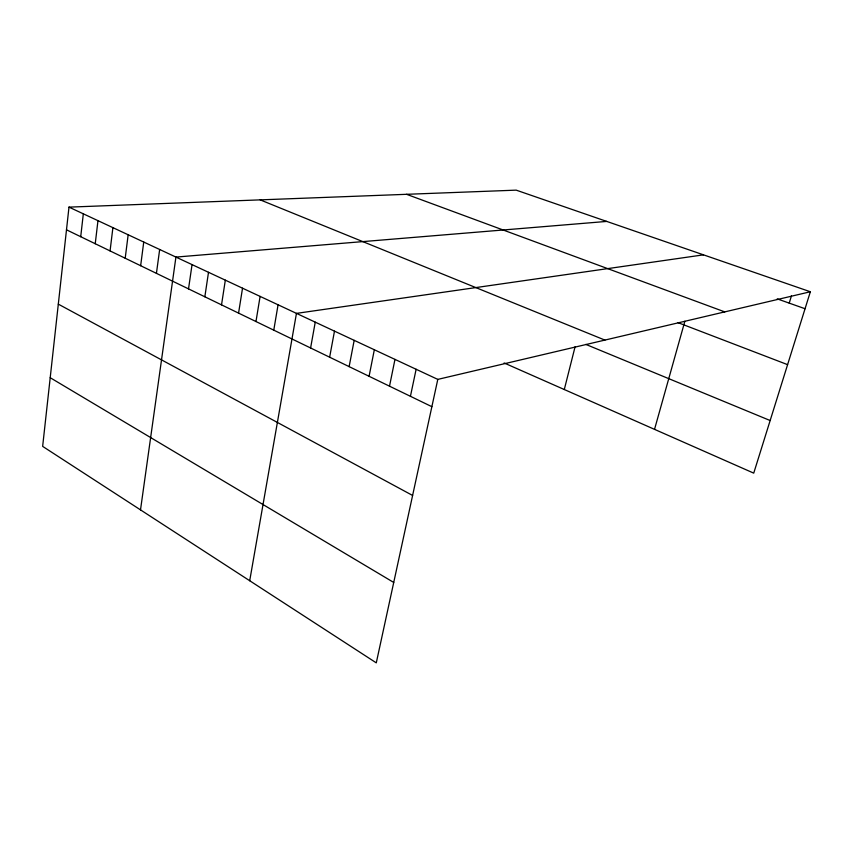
<?xml version="1.0" encoding="UTF-8"?>
<svg xmlns="http://www.w3.org/2000/svg" width="853" height="853" viewBox="0 0 853 853"><rect width="100%" height="100%" fill="white"/><g stroke="black" fill="none" stroke-linecap="round" stroke-linejoin="round"><path stroke-width="1.28" d="M810.35 291.758L516.204 190.144L68.986 207.13L42.65 446.375L376.28 662.856L437.792 379.393L810.35 291.758L753.732 473.138L504.123 362.973M80.715 236.707L83.327 213.836M95.237 243.745L97.967 220.671M110.069 250.91L112.905 227.655M125.199 258.235L128.163 234.778M140.649 265.72L143.741 242.049M156.43 273.355L159.66 249.492M140.51 509.881L175.921 257.084L606.75 221.417M188.524 288.89L192.042 264.611M204.848 296.791L208.505 272.299M221.524 304.862L225.331 280.157M238.563 313.115L242.529 288.197M255.975 321.538L260.101 296.407M273.77 330.154L278.067 304.798M249.705 580.733L296.449 313.382L703.49 254.844M310.599 347.981L315.247 322.167M329.642 357.194L334.483 331.145M349.133 366.63L354.176 340.347M369.082 376.29L374.328 349.762M389.512 386.174L394.971 359.401M410.432 396.304L416.125 369.274M564.291 389.522L575.082 346.776M654.528 429.358L684.863 321.25M789.217 303.124L791.445 295.895M777.222 298.87L805.051 308.733M406.561 194.303L724.762 311.889M678.007 322.637L787.596 364.647M260.197 199.869L604.905 340.091M585.84 344.399L770.152 420.529M68.986 207.13L437.792 379.393M66.491 229.82L431.863 406.678M58.303 304.137L412.607 495.454M50.21 377.708L393.723 582.45"/></g></svg>
